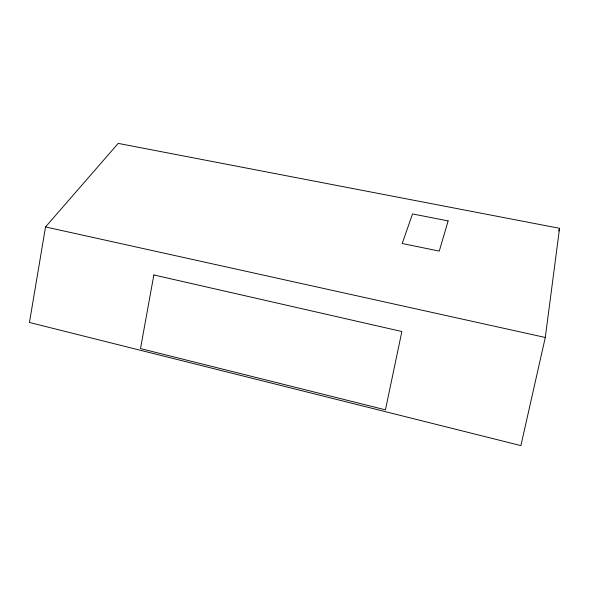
<?xml version="1.0" encoding="UTF-8"?>
<svg xmlns="http://www.w3.org/2000/svg" width="589" height="589" viewBox="0 0 589 589"><rect width="100%" height="100%" fill="white"/><g stroke="black" fill="none" stroke-linecap="round" stroke-linejoin="round"><path stroke-width="0.88" d="M545.289 337.475L559.55 228.304L118.212 143.392L45.537 226.942L29.45 322.477L520.89 445.608L545.289 337.475L45.537 226.942M558.718 230.925L559.55 228.304M153.847 274.953L140.506 348.585L385.442 409.834L401.867 331.511L153.847 274.953M448.133 220.912L439.269 251.098L402.206 243.515L412.521 213.925L448.133 220.912"/></g></svg>
